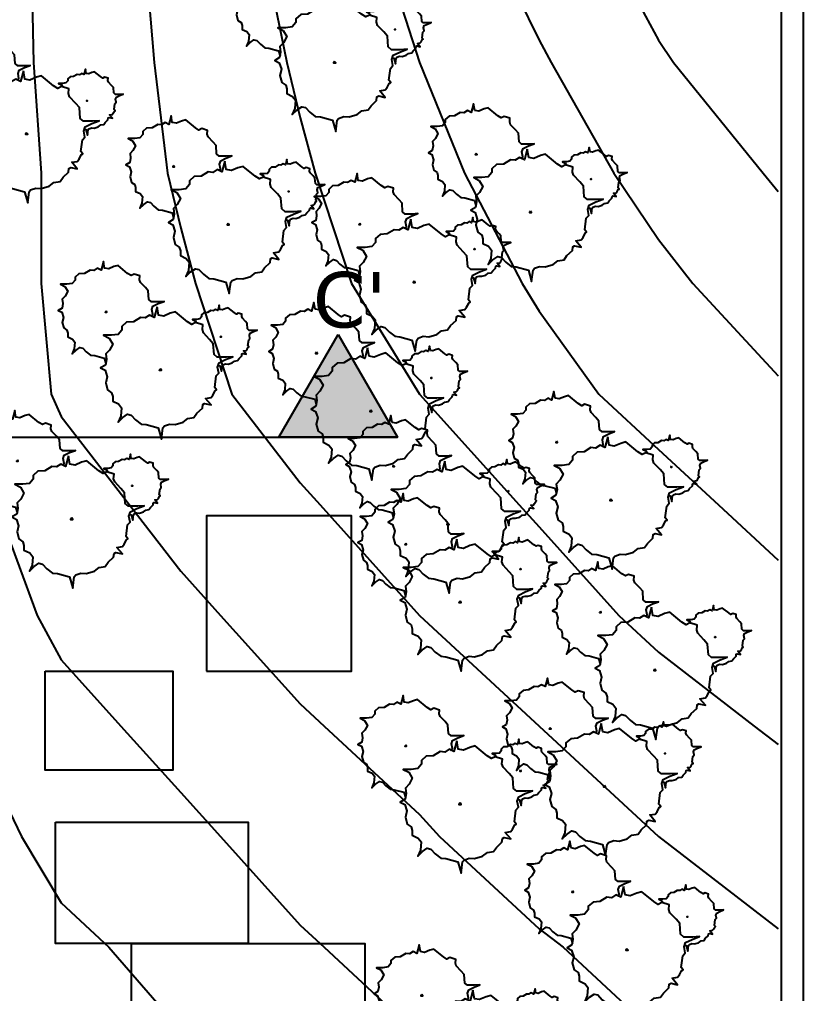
# Model space of a CAD drawing. Header units: millimetres. Extents: x 2699056 to 8562313, y 3604254 to 5198898.
# Drawn here: x 6983232 to 7018614, y 4977003 to 5020955 of the extents above; entities that cross this region are included whole.
import ezdxf

# ---------------------------------------------------------------- set-up
doc = ezdxf.new("R2010")
doc.units = ezdxf.units.MM
doc.header["$LTSCALE"] = 10
doc.header["$MEASUREMENT"] = 0
doc.linetypes.add('ACAD_ISO08W100', pattern=[36, 24, -3, 6, -3])
doc.layers.add('contour', color=254, linetype='Continuous')
doc.layers.add('zelen', color=69, linetype='Continuous')
doc.styles.get("Standard").update_dxf_attribs({"font": 'arial.ttf'})

# ---------------------------------------------------------------- blocks, each defined once
blk = doc.blocks.new('contour')
at = {"color": 9, "true_color": 0xc7c8ca}
for points in [[(461851, 123706), (464008, 119714), (464682, 118715), (468726, 113725), (469400, 112893)], [(456655, 123706), (458616, 119714), (459155, 118715), (461986, 113725), (464008, 110730), (465548, 108734), (469400, 104575)], [(451606, 123706), (453223, 118715), (455245, 113725), (457845, 108734), (458616, 107486), (461312, 103743), (464008, 101248), (466704, 98752), (469400, 96257)], [(446213, 123706), (447232, 118715), (447831, 116220), (448505, 113725), (450142, 108734), (453223, 103743), (457717, 98752), (458616, 97754), (462210, 93762), (464008, 92098), (468322, 88771), (469400, 87939)], [(440821, 123706), (441240, 118715), (441840, 113725), (442439, 111229), (443113, 108734), (444750, 103743), (447831, 99750), (448730, 98752), (453223, 93762), (458616, 88771), (464008, 83780), (469400, 79621)], [(435698, 123706), (435802, 118715), (436148, 113725), (436148, 108734), (436597, 103743), (437046, 102745), (440128, 98752), (442439, 95758), (444236, 93762), (447831, 89769), (448909, 88771), (453223, 84778), (454122, 83780), (458616, 79621), (459694, 78789), (464008, 74797)], [(431239, 123706), (431654, 118715), (431654, 113725), (431654, 108734), (432104, 103743), (434105, 98752), (435968, 93762), (437046, 91765), (439743, 88771), (442439, 85776), (444236, 83780), (447831, 79787), (448909, 78789), (453223, 74797)], [(427092, 123706), (427506, 118715), (427803, 113725), (427803, 108734), (428188, 103743), (429580, 98752), (430756, 93762), (431654, 91266), (432853, 88771), (435249, 83780), (437046, 80786), (439203, 78789), (442439, 75046)]]:
    blk.add_lwpolyline(points, dxfattribs=at)
blk = doc.blocks.new('Clump of Trees or Bushes - plan')
for points in [[(-10.993, 56.487), (-9.228, 58.426), (-10.144, 63.512), (-8.923, 67.033), (-3.43, 69.772), (2.673, 72.119), (-2.82, 71.728), (-10.449, 71.728), (-13.195, 74.075), (-13.806, 83.073), (-16.857, 86.594), (-22.045, 92.071), (-22.961, 94.81), (-22.656, 98.722), (-28.759, 100.678), (-31.811, 99.113), (-35.472, 101.461), (-45.543, 109.676), (-49.815, 108.503), (-55.308, 106.155), (-59.58, 106.938), (-60.801, 113.98), (-63.242, 104.982), (-67.209, 106.938), (-70.872, 104.59), (-74.839, 104.982), (-80.637, 101.461), (-86.435, 101.069), (-90.402, 97.548), (-90.402, 94.419), (-93.454, 90.898), (-98.947, 90.115), (-105.66, 90.115), (-101.083, 87.768), (-98.031, 82.682), (-100.778, 77.596), (-103.829, 74.466), (-103.219, 69.772), (-104.134, 65.077), (-108.102, 62.73), (-104.439, 60.774), (-102.609, 55.297), (-103.829, 50.211), (-102.303, 44.342), (-98.947, 41.995), (-98.031, 38.865), (-98.031, 34.953), (-93.148, 32.606), (-90.707, 29.476), (-91.317, 22.434), (-93.454, 17.348), (-89.487, 21.26), (-85.519, 23.999), (-82.468, 23.216), (-78.806, 19.304), (-74.228, 15.783), (-69.956, 15.392), (-59.886, 12.653), (-58.254, 7.074)], [(59.448, 5.262), (60.936, 4.858), (62.652, -1.011), (63.415, 4.858), (64.178, 5.836), (66.848, 6.814), (69.709, 6.569), (73.905, 7.792), (76.385, 9.748), (79.627, 10.237), (81.153, 12.438), (84.014, 15.127), (84.205, 17.084), (85.158, 17.573), (88.591, 16.839), (85.73, 20.262), (88.591, 20.751), (89.545, 21.974), (90.689, 24.174), (91.452, 24.663), (90.499, 25.886), (91.261, 31.999), (92.596, 33.466), (92.024, 36.645), (92.787, 38.845), (96.22, 40.557), (100.035, 42.024), (96.602, 41.779), (91.834, 41.779), (90.117, 43.246), (89.736, 48.871), (87.828, 51.071), (84.586, 54.494), (84.014, 56.206), (84.205, 58.651), (80.39, 59.873), (78.483, 58.895), (76.194, 60.362), (69.9, 65.497), (67.23, 64.764), (63.797, 63.297), (61.126, 63.786), (60.364, 68.187), (58.838, 62.563), (56.358, 63.786), (54.07, 62.319), (51.59, 62.563), (47.966, 60.362), (44.343, 60.118), (41.863, 57.917), (41.863, 55.961), (39.956, 53.761), (36.523, 53.272), (32.327, 53.272), (35.187, 51.805), (36.641, 49.381)]]:
    blk.add_lwpolyline(points)
for points in [[(-4.577, 66.508), (-7.629, 55.261), (-12.588, 57.706), (-17.166, 54.772), (-22.125, 55.261), (-29.372, 50.86), (-36.62, 50.371), (-41.579, 45.969), (-41.579, 42.057), (-45.393, 37.656), (-52.259, 36.678), (-60.651, 36.678), (-54.93, 33.743), (-51.115, 27.386), (-54.548, 21.029), (-58.363, 17.116), (-57.6, 11.248), (-58.744, 5.38), (-63.703, 2.446), (-59.126, 0), (-56.837, -6.846), (-58.363, -13.203), (-56.455, -20.539), (-52.259, -23.473), (-51.115, -27.385), (-51.115, -32.275), (-45.012, -35.21), (-41.96, -39.122), (-42.723, -47.924), (-45.393, -54.282), (-40.434, -49.391), (-35.475, -45.968), (-31.661, -46.946), (-27.083, -51.837), (-21.362, -56.238), (-16.021, -56.727), (-3.433, -60.15), (0, -71.887), (1.526, -60.15), (3.052, -58.194), (8.392, -56.238), (14.114, -56.727), (22.506, -54.282), (27.465, -50.369), (33.949, -49.391), (37.001, -44.99), (42.723, -39.611), (43.104, -35.699), (45.012, -34.721), (51.878, -36.188), (46.156, -29.341), (51.878, -28.363), (53.785, -25.918), (56.074, -21.517), (57.6, -20.539), (55.692, -18.094), (57.218, -5.868), (59.888, -2.934), (58.744, 3.424), (60.27, 7.825), (67.136, 11.248), (74.765, 14.182), (67.899, 13.693), (58.363, 13.693), (54.93, 16.627), (54.167, 27.875), (50.352, 32.276), (43.867, 39.123), (42.723, 42.546), (43.104, 47.436), (35.475, 49.882), (31.661, 47.925), (27.083, 50.86), (14.495, 61.129), (9.155, 59.662), (2.289, 56.728), (-3.052, 57.706)], [(-58.055, 61.947), (-58.97, 60.774), (-57.139, 60.774)], [(62.08, 35.667), (61.508, 34.933), (62.652, 34.933)], [(-1.144, 1.468), (-2.289, 0), (0, 0)]]:
    blk.add_lwpolyline(points, close=True)

msp = doc.modelspace()

# ---------------------------------------------------------------- hatches: boundary and pattern name
at = {"true_color": 0x000000}
h = msp.add_hatch(color=18, dxfattribs=at)
h.dxf.hatch_style = 1
h.paths.add_polyline_path([(6994939, 5002105), (7000294, 5002105), (6997616, 5006743)])
h.paths.add_polyline_path([(6875189, 5002105), (6880544, 5002105), (6877867, 5006743)])

# ---------------------------------------------------------------- linework, layer by layer
for p, q in [((7018614, 4928920), (7018614, 5051880)), ((7017614, 4929920), (7017614, 5050901))]:
    msp.add_line(p, q)
at = {"linetype": 'ACAD_ISO08W100', "ltscale": 250}
msp.add_line((6875189, 5002105), (7000294, 5002105), dxfattribs=at)
for points in [[(6997616, 5006743), (7000294, 5002105), (6994939, 5002105)], [(6991679, 4991547), (6998217, 4991547), (6998217, 4998552), (6991679, 4998552)], [(6984384, 4991547), (6990150, 4991547), (6990150, 4987080), (6984384, 4987080)], [(6984855, 4984728), (6993550, 4984728), (6993550, 4979264), (6984855, 4979264)], [(6988291, 4979264), (6998810, 4979264), (6998810, 4972151), (6988291, 4972151)]]:
    msp.add_lwpolyline(points, close=True)

# ---------------------------------------------------------------- block references
at = {"layer": 'contour', "lineweight": 5}
msp.add_blockref('contour', (6548068, 4900302), dxfattribs=at)
at = {"layer": 'zelen', "xscale": 43.11638107232748, "yscale": 43.11638107232748, "zscale": 43.11638107232748}
for p in [(6997501, 5019001), (6983604, 5015774), (7006344, 5012238), (6992698, 5011692), (7001091, 5009084), (6989642, 5005124), (6999140, 5003270), (7009974, 4999254), (6985640, 4998400), (7002618, 4998164), (7003164, 4994645), (7011951, 4991572), (7009685, 4986326), (7003164, 4985537), (7010694, 4978961), (7003894, 4974282)]:
    msp.add_blockref('Clump of Trees or Bushes - plan', p, dxfattribs=at)

# ---------------------------------------------------------------- texts
at = {"insert": (6996467, 5009560), "char_height": 2500, "attachment_point": 1}
msp.add_mtext_dynamic_manual_height_columns("{\\fVerdana|b0|i0|c0|p34;C'}", width=36407.11, gutter_width=12.5, heights=[0], dxfattribs=at)

doc.saveas('drawing.dxf')
